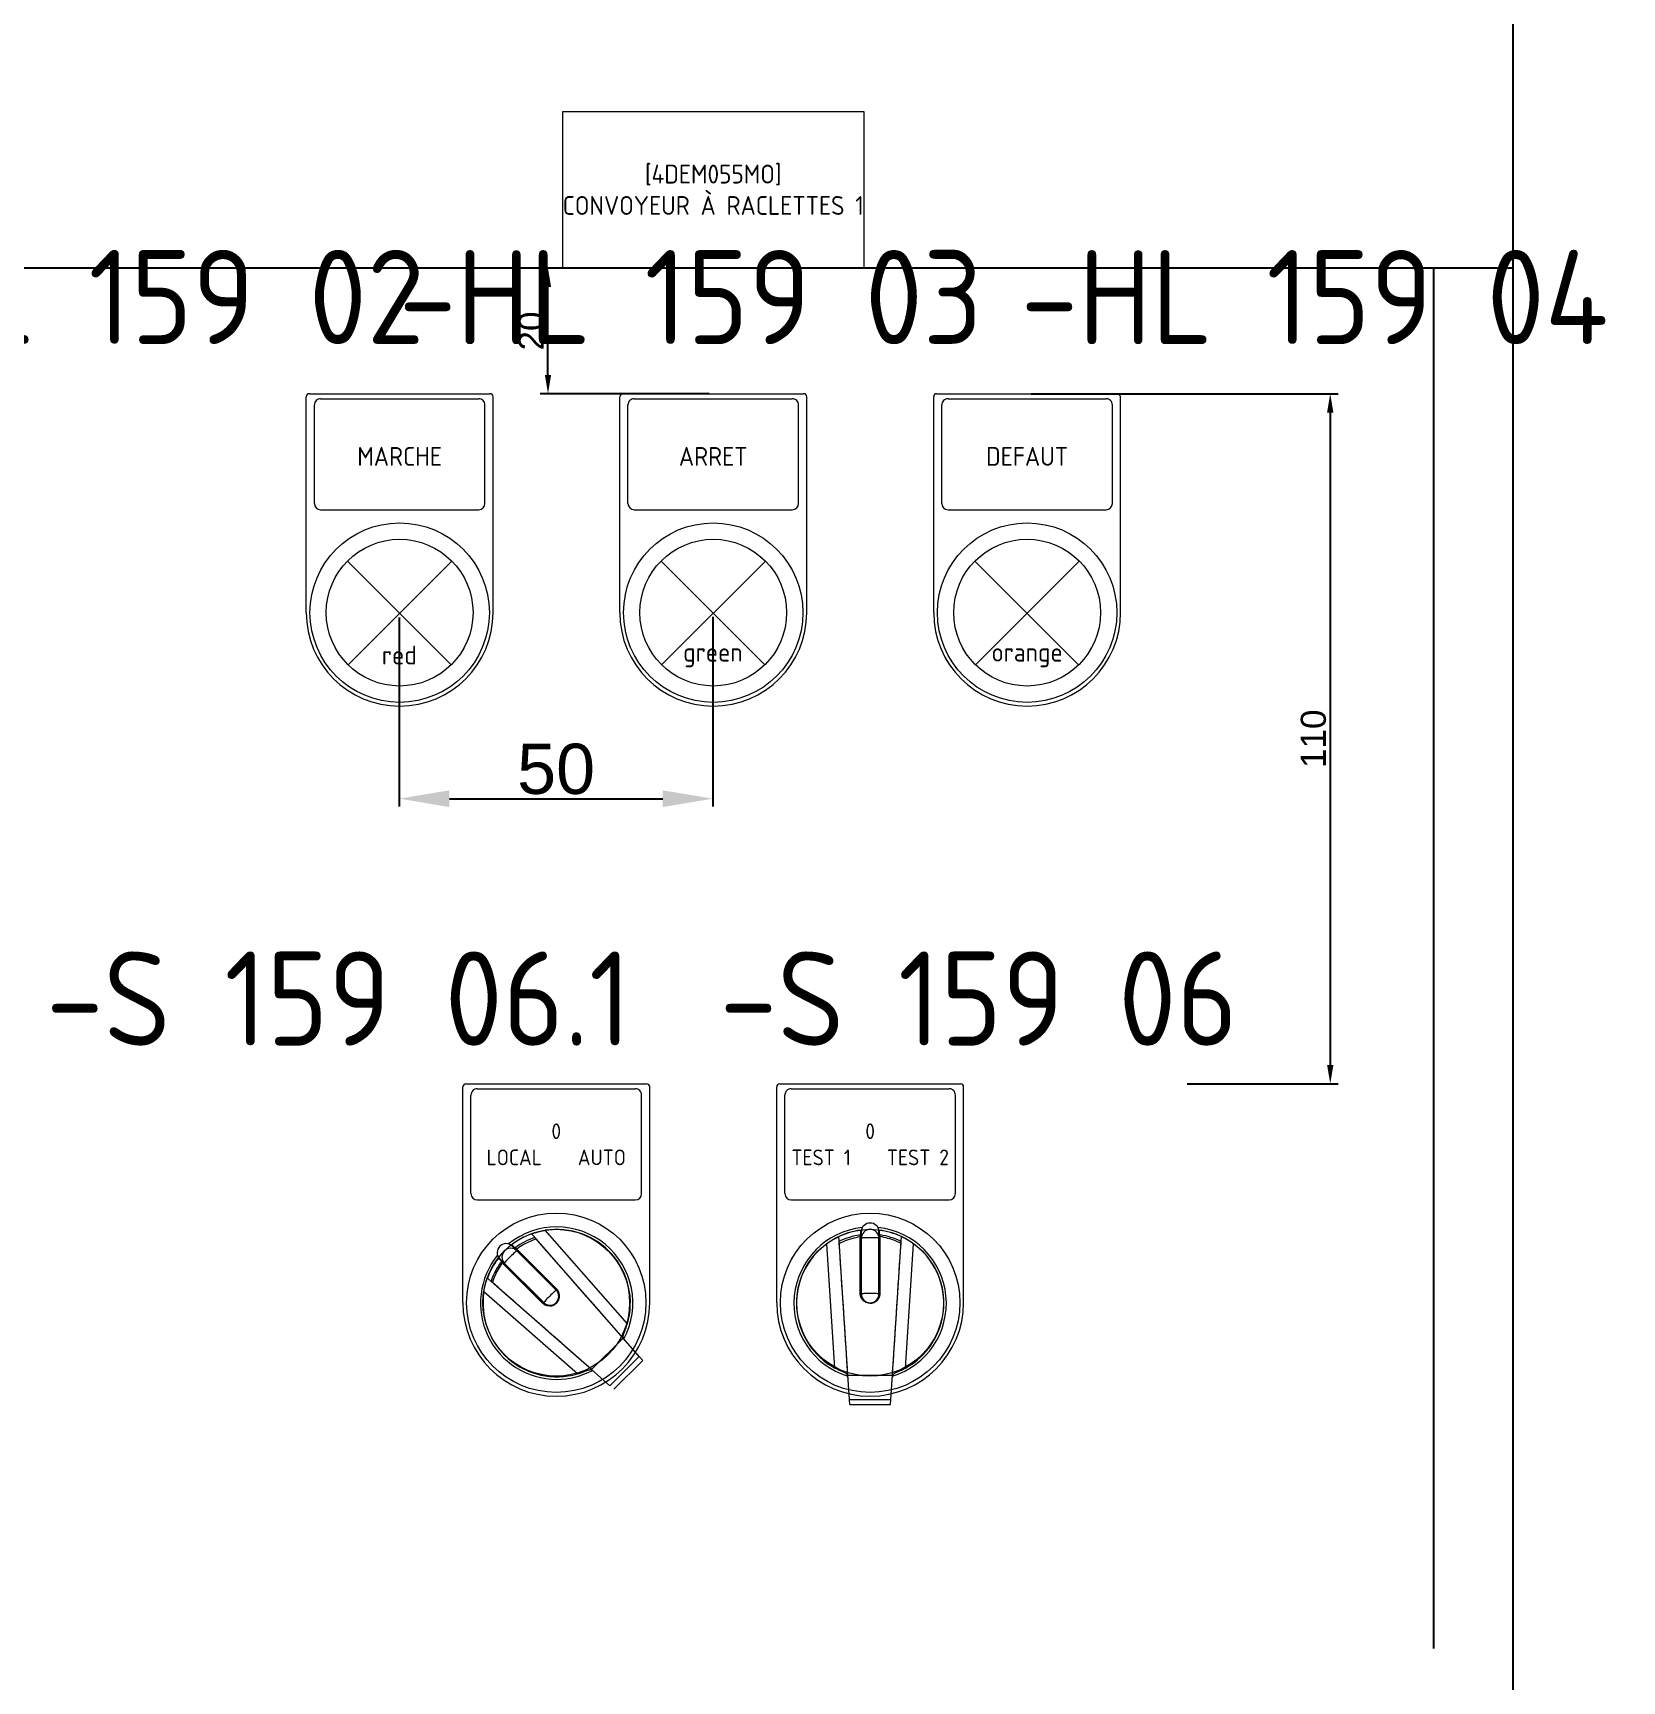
# Model space of a CAD drawing. Header units: millimetres. Extents: x 37984 to 70752, y 14140 to 37584.
# Drawn here: x 39697.2 to 39950.6, y 27694.2 to 27956.9 of the extents above; entities that cross this region are included whole.
import ezdxf
from ezdxf.enums import TextEntityAlignment as Align

# ---------------------------------------------------------------- set-up
doc = ezdxf.new("R2010")
doc.units = ezdxf.units.MM
doc.set_wipeout_variables(frame=1)
doc.layers.add('! NO PLOT !', color=7, linetype='Continuous', true_color=0xff75dd, plot=False)
doc.layers.add('000-PI-Oprema', color=30, linetype='Continuous', lineweight=5)
doc.layers.add('000-PI-ORMAR', color=2, linetype='Continuous')
doc.layers.add('000-PI_TEXT', color=7, linetype='Continuous')
doc.styles.add('PI0', font='isocpeur.ttf', dxfattribs={"width": 0.9})
doc.styles.get("Standard").update_dxf_attribs({"font": 'arial.ttf'})
doc.dimstyles.new('ISO-25', dxfattribs={"dimtxt": 4, "dimasz": 3, "dimexe": 1.25, "dimexo": 0.625, "dimtad": 1, "dimtxsty": 'Standard', "dimcen": 3, "dimadec": 0, "dimazin": 0, "dimtfac": 1, "dimtmove": 0, "dimatfit": 3, "dimfxl": 1, "dimarcsym": 0})
doc.dimstyles.new('ISO-25-lb', dxfattribs={"dimtxt": 8, "dimasz": 8, "dimexe": 1.25, "dimexo": 0.625, "dimtad": 1, "dimtxsty": 'Standard', "dimcen": 5, "dimadec": 0, "dimazin": 0, "dimtfac": 1, "dimtmove": 0, "dimatfit": 3, "dimfxl": 1, "dimarcsym": 0})

# ---------------------------------------------------------------- blocks, each defined once
blk = doc.blocks.new('podloska')
at = {"layer": '000-PI-Oprema'}
for p, q in [((43279.2, 39098.35), (43308, 39098.35)), ((43278.7, 39063.45), (43278.7, 39097.85)), ((43280, 39080.85), (43280, 39096.55)), ((43281, 39097.55), (43306.2, 39097.55)), ((43307.2, 39080.85), (43307.2, 39096.55)), ((43308.5, 39063.45), (43308.5, 39097.85)), ((43281, 39079.85), (43306.2, 39079.85))]:
    blk.add_line(p, q, dxfattribs=at)
blk.add_circle((43293.6, 39063.45), 14.3, dxfattribs=at)
at = {"layer": '000-PI-Oprema', "ltscale": 0.25}
blk.add_circle((43293.6, 39063.45), 11.7, dxfattribs=at)
at = {"layer": '000-PI-Oprema'}
for centre, radius, start, end in [((43279.2, 39097.85), 0.5, 90, 179.9998), ((43308, 39097.85), 0.5, 0.0002, 90), ((43281, 39096.55), 1, 90, 180.0001), ((43306.2, 39096.55), 1, 359.9999, 90), ((43281, 39080.85), 1, 180, 270), ((43306.2, 39080.85), 1, 270, 0), ((43293.6, 39063.45), 14.9, 180, 0)]:
    blk.add_arc(centre, radius, start, end, dxfattribs=at)
blk = doc.blocks.new('*D566')
at = {"layer": '! NO PLOT !', "color": 0, "linetype": 'Continuous', "lineweight": -2, "ltscale": 0.25, "transparency": 16777216}
for p, q in [((39755.63, 27863.73), (39755.63, 27833.6)), ((39805.63, 27863.83), (39805.63, 27833.6)), ((39763.63, 27834.85), (39797.63, 27834.85))]:
    blk.add_line(p, q, dxfattribs=at)
at = {"layer": '! NO PLOT !', "color": 0, "ltscale": 0.25, "transparency": 16777216}
for points in [[(39763.63, 27836.18), (39763.63, 27833.51), (39755.63, 27834.85)], [(39797.63, 27836.18), (39797.63, 27833.51), (39805.63, 27834.85)]]:
    blk.add_solid(points, dxfattribs=at)
at = {"layer": 'Defpoints', "color": 0, "ltscale": 0.25, "transparency": 16777216}
for p in [(39755.63, 27864.35), (39805.63, 27864.45), (39805.63, 27834.85)]:
    blk.add_point(p, dxfattribs=at)
at = {"layer": '! NO PLOT !', "color": 0, "ltscale": 0.25, "transparency": 16777216, "insert": (39780.63, 27839.55), "char_height": 8, "attachment_point": 5}
blk.add_mtext('50', dxfattribs=at)
blk = doc.blocks.new('*D565')
at = {"layer": '! NO PLOT !', "color": 0, "lineweight": -2, "ltscale": 0.25, "transparency": 16777216}
for p, q in [((39856.36, 27899.4), (39905.32, 27899.4)), ((39904.07, 27896.4), (39904.07, 27792.4)), ((39881.28, 27789.4), (39905.32, 27789.4))]:
    blk.add_line(p, q, dxfattribs=at)
at = {"layer": '! NO PLOT !', "color": 0, "ltscale": 0.25, "transparency": 16777216}
for points in [[(39903.57, 27896.4), (39904.57, 27896.4), (39904.07, 27899.4)], [(39903.57, 27792.4), (39904.57, 27792.4), (39904.07, 27789.4)]]:
    blk.add_solid(points, dxfattribs=at)
at = {"layer": 'Defpoints', "color": 0, "ltscale": 0.25, "transparency": 16777216}
for p in [(39855.73, 27899.4), (39880.66, 27789.4), (39904.07, 27789.4)]:
    blk.add_point(p, dxfattribs=at)
at = {"layer": '! NO PLOT !', "color": 0, "ltscale": 0.25, "transparency": 16777216, "insert": (39901.4, 27844.4), "char_height": 4, "attachment_point": 5, "rotation": 90}
blk.add_mtext('110', dxfattribs=at)
blk = doc.blocks.new('*D567')
at = {"layer": '! NO PLOT !', "color": 0, "lineweight": -2, "ltscale": 0.25, "transparency": 16777216}
for p, q in [((39805.06, 27919.4), (39778.09, 27919.4)), ((39779.34, 27902.4), (39779.34, 27916.4)), ((39805.06, 27899.4), (39778.09, 27899.4))]:
    blk.add_line(p, q, dxfattribs=at)
at = {"layer": '! NO PLOT !', "color": 0, "ltscale": 0.25, "transparency": 16777216}
for points in [[(39778.84, 27916.4), (39779.84, 27916.4), (39779.34, 27919.4)], [(39778.84, 27902.4), (39779.84, 27902.4), (39779.34, 27899.4)]]:
    blk.add_solid(points, dxfattribs=at)
at = {"layer": 'Defpoints', "color": 0, "ltscale": 0.25, "transparency": 16777216}
for p in [(39779.34, 27919.4), (39805.68, 27919.4), (39805.68, 27899.4)]:
    blk.add_point(p, dxfattribs=at)
at = {"layer": '! NO PLOT !', "color": 0, "ltscale": 0.25, "transparency": 16777216, "insert": (39776.67, 27909.4), "char_height": 4, "attachment_point": 5, "rotation": 90}
blk.add_mtext('20', dxfattribs=at)

msp = doc.modelspace()

# ---------------------------------------------------------------- wipeouts: each hides what was drawn before it
msp.add_wipeout([(39609.672, 28763.904), (40001.672, 28763.904), (40001.672, 26766.904), (39609.672, 26766.904)]).dxf.layer = '000-PI-ORMAR'

# ---------------------------------------------------------------- next in the draw order: linework, layer by layer
at = {"layer": '! NO PLOT !'}
msp.add_line((39933.184, 28684.154), (39933.184, 26854.154), dxfattribs=at)
at = {"layer": '! NO PLOT !', "ltscale": 0.25}
for p, q in [((39933.184, 27919.404), (39678.184, 27919.404)), ((39920.511, 27919.404), (39920.511, 27699.404))]:
    msp.add_line(p, q, dxfattribs=at)
at = {"layer": '000-PI-Oprema'}
for p, q in [((39747.361, 27872.727), (39763.907, 27856.181)), ((39764.007, 27872.727), (39747.461, 27856.181)), ((39797.361, 27872.727), (39813.907, 27856.181)), ((39814.007, 27872.727), (39797.461, 27856.181)), ((39847.411, 27872.727), (39863.957, 27856.181)), ((39864.057, 27872.727), (39847.511, 27856.181)), ((39815.809, 27754.504), (39815.809, 27788.904)), ((39816.309, 27789.404), (39845.109, 27789.404)), ((39845.609, 27754.504), (39845.609, 27788.904)), ((39817.109, 27771.904), (39817.109, 27787.604)), ((39818.109, 27788.604), (39843.309, 27788.604)), ((39844.309, 27771.904), (39844.309, 27787.604)), ((39818.109, 27770.904), (39843.309, 27770.904)), ((39776.735, 27765.491), (39776.738, 27765.492)), ((39776.739, 27765.487), (39776.735, 27765.491)), ((39776.738, 27765.492), (39776.746, 27765.495)), ((39776.751, 27765.473), (39776.739, 27765.487)), ((39776.746, 27765.495), (39776.76, 27765.5)), ((39776.771, 27765.45), (39776.751, 27765.473)), ((39776.76, 27765.5), (39776.781, 27765.507)), ((39776.8, 27765.416), (39776.771, 27765.45)), ((39776.781, 27765.507), (39776.807, 27765.517)), ((39776.838, 27765.373), (39776.8, 27765.416)), ((39776.807, 27765.517), (39776.839, 27765.528)), ((39776.885, 27765.319), (39776.838, 27765.373)), ((39776.839, 27765.528), (39776.877, 27765.541)), ((39776.877, 27765.541), (39776.92, 27765.556)), ((39776.942, 27765.255), (39776.885, 27765.319)), ((39776.92, 27765.556), (39776.969, 27765.573)), ((39777.008, 27765.18), (39776.942, 27765.255)), ((39776.969, 27765.573), (39777.023, 27765.591)), ((39777.083, 27765.094), (39777.008, 27765.18)), ((39777.023, 27765.591), (39777.081, 27765.61)), ((39777.081, 27765.61), (39777.144, 27765.63)), ((39777.168, 27764.997), (39777.083, 27765.094)), ((39777.144, 27765.63), (39777.211, 27765.651)), ((39777.211, 27765.651), (39777.28, 27765.673)), ((39777.28, 27765.673), (39777.353, 27765.695)), ((39777.353, 27765.695), (39777.43, 27765.718)), ((39777.43, 27765.718), (39777.511, 27765.741)), ((39777.511, 27765.741), (39777.596, 27765.765)), ((39777.596, 27765.765), (39777.685, 27765.789)), ((39777.685, 27765.789), (39777.778, 27765.814)), ((39777.778, 27765.814), (39777.873, 27765.838)), ((39777.873, 27765.838), (39777.971, 27765.862)), ((39777.971, 27765.862), (39778.072, 27765.886)), ((39778.072, 27765.886), (39778.174, 27765.909)), ((39778.174, 27765.909), (39778.278, 27765.932)), ((39778.278, 27765.932), (39778.383, 27765.953)), ((39778.383, 27765.953), (39778.488, 27765.974)), ((39778.488, 27765.974), (39778.594, 27765.994)), ((39778.594, 27765.994), (39778.699, 27766.013)), ((39778.699, 27766.013), (39778.804, 27766.031)), ((39778.804, 27766.031), (39778.907, 27766.048)), ((39791.999, 27751.129), (39778.907, 27766.048)), ((39825.671, 27765.019), (39825.691, 27765.028)), ((39825.691, 27765.028), (39825.704, 27765.035)), ((39825.704, 27765.035), (39825.712, 27765.038)), ((39825.712, 27765.038), (39825.715, 27765.04)), ((39825.715, 27765.034), (39825.715, 27765.04)), ((39825.717, 27765.016), (39825.715, 27765.034)), ((39828.795, 27764.984), (39829.109, 27765.038)), ((39829.109, 27756.024), (39829.109, 27765.316)), ((39829.209, 27755.467), (39829.209, 27766.058)), ((39829.309, 27755.249), (39829.309, 27765.867)), ((39832.109, 27755.249), (39832.109, 27765.867)), ((39832.209, 27755.467), (39832.209, 27766.058)), ((39832.309, 27756.024), (39832.309, 27765.316)), ((39832.623, 27764.984), (39832.309, 27765.038)), ((39835.701, 27765.016), (39835.702, 27765.034)), ((39835.705, 27765.038), (39835.702, 27765.04)), ((39835.702, 27765.034), (39835.702, 27765.04)), ((39835.713, 27765.035), (39835.705, 27765.038)), ((39835.727, 27765.028), (39835.713, 27765.035)), ((39835.746, 27765.019), (39835.727, 27765.028)), ((39773.549, 27763.736), (39773.545, 27763.74)), ((39773.561, 27763.724), (39773.549, 27763.736)), ((39773.582, 27763.704), (39773.561, 27763.724)), ((39773.611, 27763.674), (39773.582, 27763.704)), ((39780.657, 27756.487), (39773.609, 27763.535)), ((39773.649, 27763.636), (39773.611, 27763.674)), ((39773.894, 27763.391), (39773.649, 27763.636)), ((39773.979, 27763.306), (39773.894, 27763.391)), ((39774.073, 27763.212), (39773.979, 27763.306)), ((39781.034, 27756.252), (39774.073, 27763.212)), ((39774.193, 27763.234), (39774.14, 27763.287)), ((39774.22, 27763.206), (39774.193, 27763.234)), ((39774.249, 27763.178), (39774.22, 27763.206)), ((39774.337, 27763.09), (39774.249, 27763.178)), ((39774.337, 27763.09), (39774.596, 27763.274)), ((39780.711, 27756.716), (39774.337, 27763.09)), ((39774.596, 27763.274), (39774.861, 27763.451)), ((39774.861, 27763.451), (39775.132, 27763.619)), ((39775.132, 27763.619), (39775.407, 27763.78)), ((39775.407, 27763.78), (39775.688, 27763.932)), ((39775.688, 27763.932), (39775.973, 27764.076)), ((39775.973, 27764.076), (39776.262, 27764.211)), ((39776.262, 27764.211), (39776.556, 27764.337)), ((39776.556, 27764.337), (39776.854, 27764.455)), ((39776.854, 27764.455), (39777.155, 27764.563)), ((39777.155, 27764.563), (39777.46, 27764.663)), ((39777.262, 27764.89), (39777.168, 27764.997)), ((39777.276, 27764.872), (39777.248, 27764.904)), ((39791.001, 27749.234), (39777.262, 27764.89)), ((39777.305, 27764.839), (39777.276, 27764.872)), ((39777.335, 27764.806), (39777.305, 27764.839)), ((39777.365, 27764.771), (39777.335, 27764.806)), ((39777.396, 27764.736), (39777.365, 27764.771)), ((39777.428, 27764.7), (39777.396, 27764.736)), ((39777.46, 27764.663), (39777.428, 27764.7)), ((39778.19, 27763.831), (39777.46, 27764.663)), ((39778.92, 27762.999), (39778.19, 27763.831)), ((39779.65, 27762.167), (39778.92, 27762.999)), ((39823.785, 27763.897), (39823.87, 27763.959)), ((39825.077, 27744.091), (39823.785, 27763.897)), ((39823.87, 27763.959), (39823.957, 27764.02)), ((39823.957, 27764.02), (39824.044, 27764.081)), ((39824.044, 27764.081), (39824.133, 27764.142)), ((39824.133, 27764.142), (39824.223, 27764.201)), ((39824.223, 27764.201), (39824.312, 27764.26)), ((39824.312, 27764.26), (39824.402, 27764.318)), ((39824.402, 27764.318), (39824.491, 27764.374)), ((39824.491, 27764.374), (39824.578, 27764.428)), ((39824.578, 27764.428), (39824.665, 27764.48)), ((39824.665, 27764.48), (39824.749, 27764.53)), ((39824.749, 27764.53), (39824.832, 27764.578)), ((39824.832, 27764.578), (39824.912, 27764.624)), ((39824.912, 27764.624), (39824.989, 27764.668)), ((39824.989, 27764.668), (39825.063, 27764.709)), ((39825.063, 27764.709), (39825.134, 27764.747)), ((39825.134, 27764.747), (39825.201, 27764.783)), ((39825.201, 27764.783), (39825.265, 27764.817)), ((39825.265, 27764.817), (39825.327, 27764.849)), ((39825.327, 27764.849), (39825.386, 27764.879)), ((39825.386, 27764.879), (39825.441, 27764.907)), ((39825.441, 27764.907), (39825.492, 27764.932)), ((39825.492, 27764.932), (39825.538, 27764.955)), ((39825.538, 27764.955), (39825.579, 27764.975)), ((39825.579, 27764.975), (39825.615, 27764.992)), ((39825.615, 27764.992), (39825.646, 27765.007)), ((39825.646, 27765.007), (39825.671, 27765.019)), ((39825.719, 27764.985), (39825.717, 27765.016)), ((39825.721, 27764.941), (39825.719, 27764.985)), ((39825.725, 27764.883), (39825.721, 27764.941)), ((39825.73, 27764.812), (39825.725, 27764.883)), ((39825.735, 27764.726), (39825.73, 27764.812)), ((39825.742, 27764.627), (39825.735, 27764.726)), ((39825.749, 27764.513), (39825.742, 27764.627)), ((39825.758, 27764.385), (39825.749, 27764.513)), ((39825.767, 27764.242), (39825.758, 27764.385)), ((39825.77, 27764.219), (39825.767, 27764.262)), ((39827.041, 27744.707), (39825.767, 27764.242)), ((39825.773, 27764.176), (39825.77, 27764.219)), ((39825.776, 27764.131), (39825.773, 27764.176)), ((39825.779, 27764.085), (39825.776, 27764.131)), ((39825.782, 27764.039), (39825.779, 27764.085)), ((39825.785, 27763.99), (39825.782, 27764.039)), ((39825.788, 27763.941), (39825.785, 27763.99)), ((39825.788, 27763.941), (39826.074, 27764.086)), ((39825.86, 27762.837), (39825.788, 27763.941)), ((39825.932, 27761.732), (39825.86, 27762.837)), ((39826.074, 27764.086), (39826.363, 27764.223)), ((39826.363, 27764.223), (39826.657, 27764.35)), ((39826.657, 27764.35), (39826.954, 27764.469)), ((39826.954, 27764.469), (39827.255, 27764.578)), ((39827.255, 27764.578), (39827.558, 27764.678)), ((39827.558, 27764.678), (39827.864, 27764.768)), ((39827.864, 27764.768), (39828.172, 27764.85)), ((39828.172, 27764.85), (39828.483, 27764.922)), ((39828.483, 27764.922), (39828.795, 27764.984)), ((39832.935, 27764.922), (39832.623, 27764.984)), ((39833.245, 27764.85), (39832.935, 27764.922)), ((39833.554, 27764.768), (39833.245, 27764.85)), ((39833.86, 27764.678), (39833.554, 27764.768)), ((39834.163, 27764.578), (39833.86, 27764.678)), ((39834.463, 27764.469), (39834.163, 27764.578)), ((39834.376, 27744.707), (39835.65, 27764.242)), ((39834.76, 27764.35), (39834.463, 27764.469)), ((39835.054, 27764.223), (39834.76, 27764.35)), ((39835.344, 27764.086), (39835.054, 27764.223)), ((39835.629, 27763.941), (39835.344, 27764.086)), ((39835.485, 27761.732), (39835.557, 27762.837)), ((39835.557, 27762.837), (39835.629, 27763.941)), ((39835.629, 27763.941), (39835.633, 27763.99)), ((39835.633, 27763.99), (39835.636, 27764.039)), ((39835.636, 27764.039), (39835.639, 27764.085)), ((39835.639, 27764.085), (39835.642, 27764.131)), ((39835.642, 27764.131), (39835.645, 27764.176)), ((39835.645, 27764.176), (39835.648, 27764.219)), ((39835.648, 27764.219), (39835.65, 27764.262)), ((39835.65, 27764.242), (39835.66, 27764.385)), ((39835.66, 27764.385), (39835.668, 27764.513)), ((39835.668, 27764.513), (39835.675, 27764.627)), ((39835.675, 27764.627), (39835.682, 27764.726)), ((39835.682, 27764.726), (39835.687, 27764.812)), ((39835.687, 27764.812), (39835.692, 27764.883)), ((39835.692, 27764.883), (39835.696, 27764.941)), ((39835.696, 27764.941), (39835.699, 27764.985)), ((39835.699, 27764.985), (39835.701, 27765.016)), ((39835.771, 27765.007), (39835.746, 27765.019)), ((39835.802, 27764.992), (39835.771, 27765.007)), ((39835.838, 27764.975), (39835.802, 27764.992)), ((39835.879, 27764.955), (39835.838, 27764.975)), ((39835.926, 27764.932), (39835.879, 27764.955)), ((39835.976, 27764.907), (39835.926, 27764.932)), ((39836.032, 27764.879), (39835.976, 27764.907)), ((39836.09, 27764.849), (39836.032, 27764.879)), ((39836.152, 27764.817), (39836.09, 27764.849)), ((39836.217, 27764.783), (39836.152, 27764.817)), ((39836.284, 27764.747), (39836.217, 27764.783)), ((39836.354, 27764.709), (39836.284, 27764.747)), ((39836.34, 27744.091), (39837.632, 27763.897)), ((39836.428, 27764.668), (39836.354, 27764.709)), ((39836.505, 27764.624), (39836.428, 27764.668)), ((39836.585, 27764.578), (39836.505, 27764.624)), ((39836.668, 27764.53), (39836.585, 27764.578)), ((39836.753, 27764.48), (39836.668, 27764.53)), ((39836.839, 27764.428), (39836.753, 27764.48)), ((39836.927, 27764.374), (39836.839, 27764.428)), ((39837.016, 27764.318), (39836.927, 27764.374)), ((39837.105, 27764.26), (39837.016, 27764.318)), ((39837.195, 27764.201), (39837.105, 27764.26)), ((39837.284, 27764.142), (39837.195, 27764.201)), ((39837.373, 27764.081), (39837.284, 27764.142)), ((39837.461, 27764.02), (39837.373, 27764.081)), ((39837.547, 27763.959), (39837.461, 27764.02)), ((39837.632, 27763.897), (39837.547, 27763.959)), ((39771.384, 27759.756), (39771.544, 27760.032)), ((39771.428, 27761.615), (39771.424, 27761.619)), ((39771.44, 27761.603), (39771.428, 27761.615)), ((39771.46, 27761.582), (39771.44, 27761.603)), ((39771.49, 27761.553), (39771.46, 27761.582)), ((39771.528, 27761.515), (39771.49, 27761.553)), ((39771.575, 27761.468), (39771.528, 27761.515)), ((39771.544, 27760.032), (39771.713, 27760.303)), ((39771.631, 27761.411), (39771.575, 27761.468)), ((39779.137, 27754.047), (39771.629, 27761.555)), ((39771.697, 27761.345), (39771.631, 27761.411)), ((39771.773, 27761.27), (39771.697, 27761.345)), ((39771.713, 27760.303), (39771.89, 27760.568)), ((39771.858, 27761.185), (39771.773, 27761.27)), ((39771.952, 27761.091), (39771.858, 27761.185)), ((39771.958, 27760.944), (39771.877, 27761.024)), ((39771.89, 27760.568), (39772.074, 27760.827)), ((39778.912, 27754.13), (39771.952, 27761.091)), ((39771.986, 27760.915), (39771.958, 27760.944)), ((39772.074, 27760.827), (39771.986, 27760.915)), ((39778.448, 27754.453), (39772.074, 27760.827)), ((39780.38, 27761.336), (39779.65, 27762.167)), ((39781.109, 27760.504), (39780.38, 27761.336)), ((39781.839, 27759.673), (39781.109, 27760.504)), ((39826.004, 27760.628), (39825.932, 27761.732)), ((39826.076, 27759.524), (39826.004, 27760.628)), ((39835.341, 27759.524), (39835.413, 27760.628)), ((39835.413, 27760.628), (39835.485, 27761.732)), ((39769.278, 27757.092), (39769.302, 27757.192)), ((39769.302, 27757.192), (39769.326, 27757.291)), ((39769.326, 27757.291), (39769.35, 27757.386)), ((39769.35, 27757.386), (39769.375, 27757.478)), ((39769.375, 27757.478), (39769.399, 27757.567)), ((39769.399, 27757.567), (39769.423, 27757.653)), ((39769.423, 27757.653), (39769.446, 27757.734)), ((39769.446, 27757.734), (39769.469, 27757.811)), ((39769.469, 27757.811), (39769.491, 27757.883)), ((39769.491, 27757.883), (39769.512, 27757.953)), ((39769.512, 27757.953), (39769.534, 27758.02)), ((39769.534, 27758.02), (39769.554, 27758.082)), ((39769.554, 27758.082), (39769.573, 27758.141)), ((39769.573, 27758.141), (39769.591, 27758.195)), ((39769.591, 27758.195), (39769.608, 27758.244)), ((39769.608, 27758.244), (39769.623, 27758.287)), ((39769.623, 27758.287), (39769.636, 27758.325)), ((39769.636, 27758.325), (39769.647, 27758.357)), ((39769.647, 27758.357), (39769.656, 27758.383)), ((39769.656, 27758.383), (39769.664, 27758.403)), ((39769.664, 27758.403), (39769.669, 27758.418)), ((39769.669, 27758.418), (39769.672, 27758.426)), ((39769.672, 27758.426), (39769.673, 27758.429)), ((39769.677, 27758.425), (39769.673, 27758.429)), ((39769.691, 27758.413), (39769.677, 27758.425)), ((39769.714, 27758.393), (39769.691, 27758.413)), ((39769.747, 27758.364), (39769.714, 27758.393)), ((39769.791, 27758.326), (39769.747, 27758.364)), ((39769.844, 27758.278), (39769.791, 27758.326)), ((39769.909, 27758.222), (39769.844, 27758.278)), ((39769.984, 27758.156), (39769.909, 27758.222)), ((39770.07, 27758.081), (39769.984, 27758.156)), ((39770.166, 27757.996), (39770.07, 27758.081)), ((39770.274, 27757.902), (39770.166, 27757.996)), ((39770.292, 27757.888), (39770.26, 27757.916)), ((39785.93, 27744.163), (39770.274, 27757.902)), ((39770.324, 27757.859), (39770.292, 27757.888)), ((39770.358, 27757.829), (39770.324, 27757.859)), ((39770.393, 27757.799), (39770.358, 27757.829)), ((39770.428, 27757.768), (39770.393, 27757.799)), ((39770.464, 27757.736), (39770.428, 27757.768)), ((39770.501, 27757.704), (39770.464, 27757.736)), ((39770.501, 27757.704), (39770.601, 27758.009)), ((39771.333, 27756.974), (39770.501, 27757.704)), ((39770.601, 27758.009), (39770.709, 27758.31)), ((39770.709, 27758.31), (39770.827, 27758.607)), ((39770.827, 27758.607), (39770.953, 27758.901)), ((39770.953, 27758.901), (39771.088, 27759.191)), ((39771.088, 27759.191), (39771.232, 27759.476)), ((39771.232, 27759.476), (39771.384, 27759.756)), ((39782.568, 27758.842), (39781.839, 27759.673)), ((39783.298, 27758.01), (39782.568, 27758.842)), ((39784.756, 27756.348), (39783.298, 27758.01)), ((39826.148, 27758.42), (39826.076, 27759.524)), ((39826.22, 27757.317), (39826.148, 27758.42)), ((39826.292, 27756.213), (39826.22, 27757.317)), ((39835.125, 27756.213), (39835.197, 27757.317)), ((39835.197, 27757.317), (39835.269, 27758.42)), ((39835.269, 27758.42), (39835.341, 27759.524)), ((39769.116, 27756.257), (39769.133, 27756.36)), ((39784.034, 27743.165), (39769.116, 27756.257)), ((39769.133, 27756.36), (39769.151, 27756.464)), ((39769.151, 27756.464), (39769.169, 27756.57)), ((39769.169, 27756.57), (39769.189, 27756.675)), ((39769.189, 27756.675), (39769.21, 27756.781)), ((39769.21, 27756.781), (39769.232, 27756.886)), ((39769.232, 27756.886), (39769.255, 27756.99)), ((39769.255, 27756.99), (39769.278, 27757.092)), ((39772.165, 27756.244), (39771.333, 27756.974)), ((39772.997, 27755.514), (39772.165, 27756.244)), ((39773.828, 27754.784), (39772.997, 27755.514)), ((39774.66, 27754.054), (39773.828, 27754.784)), ((39781.117, 27756.027), (39780.657, 27756.487)), ((39780.76, 27756.664), (39780.711, 27756.716)), ((39780.807, 27756.61), (39780.76, 27756.664)), ((39780.76, 27754.505), (39780.807, 27754.559)), ((39780.852, 27756.554), (39780.807, 27756.61)), ((39780.807, 27754.559), (39780.852, 27754.615)), ((39780.894, 27756.496), (39780.852, 27756.554)), ((39780.852, 27754.615), (39780.894, 27754.673)), ((39780.934, 27756.436), (39780.894, 27756.496)), ((39780.894, 27754.673), (39780.934, 27754.733)), ((39780.971, 27756.374), (39780.934, 27756.436)), ((39780.934, 27754.733), (39780.971, 27754.795)), ((39781.005, 27756.311), (39780.971, 27756.374)), ((39780.971, 27754.795), (39781.005, 27754.858)), ((39781.036, 27756.246), (39781.005, 27756.311)), ((39781.005, 27754.858), (39781.036, 27754.923)), ((39781.064, 27756.18), (39781.036, 27756.246)), ((39781.036, 27754.923), (39781.064, 27754.989)), ((39781.089, 27756.113), (39781.064, 27756.18)), ((39781.064, 27754.989), (39781.089, 27755.056)), ((39781.112, 27756.045), (39781.089, 27756.113)), ((39781.089, 27755.056), (39781.112, 27755.125)), ((39781.131, 27755.976), (39781.112, 27756.045)), ((39781.112, 27755.125), (39781.131, 27755.194)), ((39781.147, 27755.906), (39781.131, 27755.976)), ((39781.131, 27755.194), (39781.147, 27755.264)), ((39781.159, 27755.835), (39781.147, 27755.906)), ((39781.147, 27755.264), (39781.16, 27755.334)), ((39781.169, 27755.764), (39781.159, 27755.835)), ((39781.16, 27755.334), (39781.169, 27755.406)), ((39781.176, 27755.692), (39781.169, 27755.764)), ((39781.169, 27755.406), (39781.176, 27755.477)), ((39781.179, 27755.621), (39781.176, 27755.692)), ((39781.176, 27755.477), (39781.179, 27755.549)), ((39781.179, 27755.549), (39781.179, 27755.621)), ((39785.485, 27755.518), (39784.756, 27756.348)), ((39786.214, 27754.687), (39785.485, 27755.518)), ((39786.943, 27753.856), (39786.214, 27754.687)), ((39826.364, 27755.109), (39826.292, 27756.213)), ((39826.436, 27754.006), (39826.364, 27755.109)), ((39829.11, 27755.952), (39829.109, 27756.024)), ((39829.115, 27755.88), (39829.11, 27755.952)), ((39829.123, 27755.809), (39829.115, 27755.88)), ((39829.134, 27755.738), (39829.123, 27755.809)), ((39829.149, 27755.668), (39829.134, 27755.738)), ((39829.166, 27755.598), (39829.149, 27755.668)), ((39829.187, 27755.529), (39829.166, 27755.598)), ((39829.211, 27755.461), (39829.187, 27755.529)), ((39829.237, 27755.395), (39829.211, 27755.461)), ((39829.267, 27755.329), (39829.237, 27755.395)), ((39829.3, 27755.266), (39829.267, 27755.329)), ((39829.335, 27755.203), (39829.3, 27755.266)), ((39829.373, 27755.142), (39829.335, 27755.203)), ((39829.414, 27755.083), (39829.373, 27755.142)), ((39829.458, 27755.026), (39829.414, 27755.083)), ((39829.504, 27754.971), (39829.458, 27755.026)), ((39829.552, 27754.918), (39829.504, 27754.971)), ((39829.603, 27754.867), (39829.552, 27754.918)), ((39829.656, 27754.819), (39829.603, 27754.867)), ((39829.711, 27754.773), (39829.656, 27754.819)), ((39829.768, 27754.729), (39829.711, 27754.773)), ((39829.827, 27754.688), (39829.768, 27754.729)), ((39829.888, 27754.65), (39829.827, 27754.688)), ((39829.95, 27754.615), (39829.888, 27754.65)), ((39830.014, 27754.582), (39829.95, 27754.615)), ((39830.08, 27754.552), (39830.014, 27754.582)), ((39830.146, 27754.526), (39830.08, 27754.552)), ((39830.214, 27754.502), (39830.146, 27754.526)), ((39831.203, 27754.502), (39831.271, 27754.526)), ((39831.271, 27754.526), (39831.338, 27754.552)), ((39831.338, 27754.552), (39831.403, 27754.582)), ((39831.403, 27754.582), (39831.467, 27754.615)), ((39831.467, 27754.615), (39831.529, 27754.65)), ((39831.529, 27754.65), (39831.59, 27754.688)), ((39831.59, 27754.688), (39831.649, 27754.729)), ((39831.649, 27754.729), (39831.706, 27754.773)), ((39831.706, 27754.773), (39831.761, 27754.819)), ((39831.761, 27754.819), (39831.814, 27754.867)), ((39831.814, 27754.867), (39831.865, 27754.918)), ((39831.865, 27754.918), (39831.914, 27754.971)), ((39831.914, 27754.971), (39831.96, 27755.026)), ((39831.96, 27755.026), (39832.003, 27755.083)), ((39832.003, 27755.083), (39832.044, 27755.142)), ((39832.044, 27755.142), (39832.082, 27755.203)), ((39832.082, 27755.203), (39832.118, 27755.266)), ((39832.118, 27755.266), (39832.15, 27755.329)), ((39832.15, 27755.329), (39832.18, 27755.395)), ((39832.18, 27755.395), (39832.207, 27755.461)), ((39832.207, 27755.461), (39832.23, 27755.529)), ((39832.23, 27755.529), (39832.251, 27755.598)), ((39832.251, 27755.598), (39832.269, 27755.668)), ((39832.269, 27755.668), (39832.283, 27755.738)), ((39832.283, 27755.738), (39832.294, 27755.809)), ((39832.294, 27755.809), (39832.302, 27755.88)), ((39832.302, 27755.88), (39832.307, 27755.952)), ((39832.307, 27755.952), (39832.309, 27756.024)), ((39834.981, 27754.006), (39835.053, 27755.109)), ((39835.053, 27755.109), (39835.125, 27756.213)), ((39775.491, 27753.325), (39774.66, 27754.054)), ((39776.322, 27752.595), (39775.491, 27753.325)), ((39777.153, 27751.866), (39776.322, 27752.595)), ((39778.5, 27754.404), (39778.448, 27754.453)), ((39778.554, 27754.356), (39778.5, 27754.404)), ((39778.61, 27754.312), (39778.554, 27754.356)), ((39778.668, 27754.269), (39778.61, 27754.312)), ((39778.728, 27754.23), (39778.668, 27754.269)), ((39778.79, 27754.193), (39778.728, 27754.23)), ((39778.853, 27754.159), (39778.79, 27754.193)), ((39778.917, 27754.128), (39778.853, 27754.159)), ((39778.984, 27754.1), (39778.917, 27754.128)), ((39779.051, 27754.074), (39778.984, 27754.1)), ((39779.119, 27754.052), (39779.051, 27754.074)), ((39779.188, 27754.033), (39779.119, 27754.052)), ((39779.258, 27754.017), (39779.188, 27754.033)), ((39779.329, 27754.004), (39779.258, 27754.017)), ((39779.4, 27753.995), (39779.329, 27754.004)), ((39779.472, 27753.988), (39779.4, 27753.995)), ((39779.543, 27753.985), (39779.472, 27753.988)), ((39779.615, 27753.985), (39779.543, 27753.985)), ((39779.615, 27753.985), (39779.687, 27753.988)), ((39779.687, 27753.988), (39779.758, 27753.995)), ((39779.758, 27753.995), (39779.829, 27754.004)), ((39779.829, 27754.004), (39779.9, 27754.017)), ((39779.9, 27754.017), (39779.97, 27754.033)), ((39779.97, 27754.033), (39780.039, 27754.052)), ((39780.039, 27754.052), (39780.108, 27754.074)), ((39780.108, 27754.074), (39780.175, 27754.1)), ((39780.175, 27754.1), (39780.241, 27754.128)), ((39780.241, 27754.128), (39780.306, 27754.159)), ((39780.306, 27754.159), (39780.369, 27754.193)), ((39780.369, 27754.193), (39780.43, 27754.23)), ((39780.43, 27754.23), (39780.49, 27754.269)), ((39780.49, 27754.269), (39780.548, 27754.312)), ((39780.548, 27754.312), (39780.605, 27754.356)), ((39780.605, 27754.356), (39780.659, 27754.404)), ((39780.659, 27754.404), (39780.711, 27754.453)), ((39780.711, 27754.453), (39780.76, 27754.505)), ((39787.672, 27753.026), (39786.943, 27753.856)), ((39789.129, 27751.365), (39787.672, 27753.026)), ((39826.508, 27752.903), (39826.436, 27754.006)), ((39826.58, 27751.8), (39826.508, 27752.903)), ((39830.283, 27754.481), (39830.214, 27754.502)), ((39830.353, 27754.464), (39830.283, 27754.481)), ((39830.423, 27754.449), (39830.353, 27754.464)), ((39830.494, 27754.438), (39830.423, 27754.449)), ((39830.565, 27754.43), (39830.494, 27754.438)), ((39830.637, 27754.425), (39830.565, 27754.43)), ((39830.709, 27754.424), (39830.637, 27754.425)), ((39830.709, 27754.424), (39830.78, 27754.425)), ((39830.78, 27754.425), (39830.852, 27754.43)), ((39830.852, 27754.43), (39830.923, 27754.438)), ((39830.923, 27754.438), (39830.994, 27754.449)), ((39830.994, 27754.449), (39831.065, 27754.464)), ((39831.065, 27754.464), (39831.134, 27754.481)), ((39831.134, 27754.481), (39831.203, 27754.502)), ((39834.838, 27751.8), (39834.909, 27752.903)), ((39834.909, 27752.903), (39834.981, 27754.006)), ((39778.815, 27750.408), (39777.153, 27751.866)), ((39779.646, 27749.678), (39778.815, 27750.408)), ((39780.477, 27748.949), (39779.646, 27749.678)), ((39789.858, 27750.535), (39789.129, 27751.365)), ((39791.314, 27748.875), (39789.858, 27750.535)), ((39790.174, 27750.175), (39790.175, 27750.176)), ((39791.337, 27749.229), (39791.345, 27749.294)), ((39791.345, 27749.294), (39791.358, 27749.359)), ((39791.358, 27749.359), (39791.375, 27749.426)), ((39791.375, 27749.426), (39791.396, 27749.495)), ((39791.396, 27749.495), (39791.422, 27749.565)), ((39791.422, 27749.565), (39791.45, 27749.638)), ((39791.45, 27749.638), (39791.482, 27749.713)), ((39791.482, 27749.713), (39791.556, 27749.883)), ((39791.556, 27749.883), (39791.632, 27750.07)), ((39791.632, 27750.07), (39791.71, 27750.27)), ((39791.71, 27750.27), (39791.788, 27750.48)), ((39791.788, 27750.48), (39791.863, 27750.696)), ((39791.863, 27750.696), (39791.934, 27750.914)), ((39791.934, 27750.914), (39791.999, 27751.129)), ((39826.652, 27750.697), (39826.58, 27751.8)), ((39826.724, 27749.594), (39826.652, 27750.697)), ((39826.796, 27748.492), (39826.724, 27749.594)), ((39834.622, 27748.492), (39834.694, 27749.594)), ((39834.694, 27749.594), (39834.766, 27750.697)), ((39834.766, 27750.697), (39834.838, 27751.8)), ((39781.308, 27748.221), (39780.477, 27748.949)), ((39782.138, 27747.492), (39781.308, 27748.221)), ((39784.629, 27745.306), (39782.138, 27747.492)), ((39786.289, 27743.849), (39791.314, 27748.875)), ((39786.293, 27743.844), (39791.32, 27748.871)), ((39791, 27749.233), (39791.001, 27749.234)), ((39791.32, 27748.871), (39791.001, 27749.234)), ((39793.893, 27745.939), (39791.32, 27748.871)), ((39791.334, 27749.166), (39791.337, 27749.229)), ((39791.336, 27749.103), (39791.334, 27749.166)), ((39791.344, 27749.042), (39791.336, 27749.103)), ((39791.357, 27748.981), (39791.344, 27749.042)), ((39791.375, 27748.922), (39791.357, 27748.981)), ((39791.398, 27748.863), (39791.375, 27748.922)), ((39791.427, 27748.803), (39791.398, 27748.863)), ((39791.461, 27748.744), (39791.427, 27748.803)), ((39791.499, 27748.684), (39791.461, 27748.744)), ((39791.543, 27748.624), (39791.499, 27748.684)), ((39791.591, 27748.564), (39791.543, 27748.624)), ((39791.643, 27748.503), (39791.591, 27748.564)), ((39826.867, 27747.389), (39826.796, 27748.492)), ((39826.939, 27746.287), (39826.867, 27747.389)), ((39834.478, 27746.287), (39834.55, 27747.389)), ((39834.55, 27747.389), (39834.622, 27748.492)), ((39786.289, 27743.849), (39784.629, 27745.306)), ((39784.988, 27744.989), (39784.989, 27744.99)), ((39785.93, 27744.163), (39785.931, 27744.164)), ((39786.293, 27743.844), (39785.93, 27744.163)), ((39789.225, 27741.271), (39793.893, 27745.939)), ((39789.848, 27740.724), (39794.44, 27745.316)), ((39794.44, 27745.316), (39793.893, 27745.939)), ((39825.202, 27744.024), (39825.077, 27744.091)), ((39825.331, 27743.957), (39825.202, 27744.024)), ((39827.011, 27745.185), (39826.939, 27746.287)), ((39827.083, 27744.083), (39827.011, 27745.185)), ((39827.123, 27743.457), (39827.041, 27744.707)), ((39827.041, 27744.707), (39827.042, 27744.707)), ((39827.155, 27742.981), (39827.083, 27744.083)), ((39834.262, 27742.981), (39834.334, 27744.083)), ((39834.295, 27743.457), (39834.376, 27744.707)), ((39834.334, 27744.083), (39834.406, 27745.185)), ((39834.375, 27744.707), (39834.376, 27744.707)), ((39834.406, 27745.185), (39834.478, 27746.287)), ((39836.087, 27743.957), (39836.215, 27744.024)), ((39836.215, 27744.024), (39836.34, 27744.091)), ((39784.034, 27743.165), (39784.171, 27743.206)), ((39784.171, 27743.206), (39784.309, 27743.249)), ((39784.309, 27743.249), (39784.448, 27743.295)), ((39784.448, 27743.295), (39784.586, 27743.342)), ((39784.586, 27743.342), (39784.722, 27743.39)), ((39784.722, 27743.39), (39784.856, 27743.439)), ((39784.856, 27743.439), (39784.986, 27743.489)), ((39784.986, 27743.489), (39785.111, 27743.539)), ((39785.111, 27743.539), (39785.231, 27743.588)), ((39785.231, 27743.588), (39785.345, 27743.636)), ((39785.345, 27743.636), (39785.451, 27743.682)), ((39785.451, 27743.682), (39785.525, 27743.713)), ((39785.525, 27743.713), (39785.598, 27743.742)), ((39785.598, 27743.742), (39785.669, 27743.767)), ((39785.669, 27743.767), (39785.738, 27743.789)), ((39785.738, 27743.789), (39785.806, 27743.806)), ((39785.806, 27743.806), (39785.871, 27743.819)), ((39785.871, 27743.819), (39785.935, 27743.827)), ((39785.935, 27743.827), (39785.998, 27743.83)), ((39786.06, 27743.827), (39785.998, 27743.83)), ((39786.122, 27743.82), (39786.06, 27743.827)), ((39786.183, 27743.807), (39786.122, 27743.82)), ((39786.243, 27743.789), (39786.183, 27743.807)), ((39786.302, 27743.765), (39786.243, 27743.789)), ((39789.225, 27741.271), (39786.293, 27743.844)), ((39786.361, 27743.737), (39786.302, 27743.765)), ((39786.42, 27743.703), (39786.361, 27743.737)), ((39786.479, 27743.664), (39786.42, 27743.703)), ((39786.539, 27743.621), (39786.479, 27743.664)), ((39786.6, 27743.573), (39786.539, 27743.621)), ((39786.661, 27743.521), (39786.6, 27743.573)), ((39825.461, 27743.891), (39825.331, 27743.957)), ((39825.592, 27743.826), (39825.461, 27743.891)), ((39825.722, 27743.764), (39825.592, 27743.826)), ((39825.852, 27743.704), (39825.722, 27743.764)), ((39825.979, 27743.648), (39825.852, 27743.704)), ((39826.103, 27743.594), (39825.979, 27743.648)), ((39826.222, 27743.544), (39826.103, 27743.594)), ((39826.336, 27743.498), (39826.222, 27743.544)), ((39826.444, 27743.455), (39826.336, 27743.498)), ((39826.519, 27743.425), (39826.444, 27743.455)), ((39826.591, 27743.394), (39826.519, 27743.425)), ((39826.659, 27743.362), (39826.591, 27743.394)), ((39826.723, 27743.328), (39826.659, 27743.362)), ((39826.783, 27743.292), (39826.723, 27743.328)), ((39826.838, 27743.255), (39826.783, 27743.292)), ((39826.889, 27743.215), (39826.838, 27743.255)), ((39826.936, 27743.173), (39826.889, 27743.215)), ((39826.978, 27743.127), (39826.936, 27743.173)), ((39827.016, 27743.078), (39826.978, 27743.127)), ((39827.05, 27743.026), (39827.016, 27743.078)), ((39827.08, 27742.971), (39827.05, 27743.026)), ((39827.105, 27742.912), (39827.08, 27742.971)), ((39827.126, 27742.85), (39827.105, 27742.912)), ((39827.154, 27742.974), (39827.123, 27743.457)), ((39827.123, 27743.457), (39827.124, 27743.457)), ((39827.144, 27742.785), (39827.126, 27742.85)), ((39827.159, 27742.716), (39827.144, 27742.785)), ((39827.408, 27739.081), (39827.154, 27742.974)), ((39827.154, 27742.974), (39834.263, 27742.974)), ((39827.155, 27742.981), (39834.262, 27742.981)), ((39827.171, 27742.643), (39827.159, 27742.716)), ((39827.18, 27742.566), (39827.171, 27742.643)), ((39827.186, 27742.486), (39827.18, 27742.566)), ((39834.009, 27739.081), (39834.263, 27742.974)), ((39834.231, 27742.486), (39834.238, 27742.566)), ((39834.238, 27742.566), (39834.247, 27742.642)), ((39834.247, 27742.642), (39834.258, 27742.715)), ((39834.258, 27742.715), (39834.273, 27742.785)), ((39834.263, 27742.974), (39834.295, 27743.457)), ((39834.273, 27742.785), (39834.291, 27742.851)), ((39834.291, 27742.851), (39834.313, 27742.913)), ((39834.293, 27743.457), (39834.295, 27743.457)), ((39834.313, 27742.913), (39834.338, 27742.971)), ((39834.338, 27742.971), (39834.367, 27743.026)), ((39834.367, 27743.026), (39834.401, 27743.078)), ((39834.401, 27743.078), (39834.439, 27743.127)), ((39834.439, 27743.127), (39834.482, 27743.173)), ((39834.482, 27743.173), (39834.529, 27743.216)), ((39834.529, 27743.216), (39834.58, 27743.256)), ((39834.58, 27743.256), (39834.636, 27743.293)), ((39834.636, 27743.293), (39834.695, 27743.328)), ((39834.695, 27743.328), (39834.759, 27743.362)), ((39834.759, 27743.362), (39834.826, 27743.394)), ((39834.826, 27743.394), (39834.898, 27743.424)), ((39834.898, 27743.424), (39834.973, 27743.455)), ((39834.973, 27743.455), (39835.081, 27743.498)), ((39835.081, 27743.498), (39835.195, 27743.544)), ((39835.195, 27743.544), (39835.315, 27743.594)), ((39835.315, 27743.594), (39835.438, 27743.648)), ((39835.438, 27743.648), (39835.565, 27743.704)), ((39835.565, 27743.704), (39835.695, 27743.764)), ((39835.695, 27743.764), (39835.826, 27743.826)), ((39835.826, 27743.826), (39835.957, 27743.891)), ((39835.957, 27743.891), (39836.087, 27743.957)), ((39827.462, 27738.255), (39827.408, 27739.081)), ((39827.408, 27739.081), (39834.009, 27739.081)), ((39833.955, 27738.255), (39834.009, 27739.081)), ((39827.462, 27738.255), (39833.955, 27738.255))]:
    msp.add_line(p, q, dxfattribs=at)
msp.add_lwpolyline([(39781.684, 27944.404), (39829.684, 27944.404), (39829.684, 27919.404), (39781.684, 27919.404)], close=True, dxfattribs=at)
for points in [[(39829.425, 27766.427), (39829.338, 27766.153), (39829.309, 27765.867)], [(39832.109, 27764.784), (39832.082, 27765.056), (39832.002, 27765.318), (39831.873, 27765.559), (39831.699, 27765.771), (39831.486, 27765.944), (39831.244, 27766.073), (39830.982, 27766.153), (39830.709, 27766.18), (39830.436, 27766.153), (39830.173, 27766.073), (39829.931, 27765.944), (39829.719, 27765.771), (39829.545, 27765.559), (39829.415, 27765.318), (39829.336, 27765.056), (39829.309, 27764.784)], [(39831.993, 27766.427), (39831.861, 27766.647), (39831.687, 27766.839), (39831.476, 27766.997), (39831.237, 27767.114), (39830.978, 27767.186), (39830.709, 27767.21), (39830.44, 27767.186), (39830.18, 27767.114), (39829.941, 27766.997), (39829.73, 27766.839), (39829.556, 27766.647), (39829.425, 27766.427)], [(39832.109, 27765.867), (39832.079, 27766.153), (39831.993, 27766.427)], [(39773.131, 27763.849), (39772.882, 27763.911), (39772.623, 27763.924), (39772.363, 27763.887), (39772.111, 27763.8), (39771.877, 27763.668), (39771.669, 27763.495), (39771.496, 27763.287), (39771.364, 27763.053), (39771.277, 27762.801), (39771.24, 27762.541), (39771.252, 27762.281), (39771.315, 27762.033)], [(39774.375, 27762.769), (39774.163, 27762.942), (39773.922, 27763.071), (39773.66, 27763.15), (39773.387, 27763.177), (39773.114, 27763.15), (39772.852, 27763.07), (39772.61, 27762.94), (39772.398, 27762.766), (39772.224, 27762.554), (39772.094, 27762.312), (39772.014, 27762.05), (39771.987, 27761.777), (39772.013, 27761.504), (39772.093, 27761.242), (39772.221, 27761.001), (39772.395, 27760.789)], [(39774.375, 27762.769), (39774.344, 27762.761), (39774.277, 27762.716), (39774.175, 27762.635), (39774.043, 27762.52), (39773.886, 27762.378), (39773.71, 27762.212), (39773.52, 27762.03), (39773.326, 27761.838), (39773.134, 27761.643), (39772.952, 27761.454), (39772.786, 27761.278), (39772.643, 27761.12), (39772.529, 27760.988), (39772.448, 27760.887), (39772.403, 27760.819), (39772.395, 27760.789)], [(39773.609, 27763.535), (39773.386, 27763.716), (39773.131, 27763.849)], [(39832.109, 27764.784), (39832.082, 27764.8), (39832.002, 27764.815), (39831.873, 27764.83), (39831.699, 27764.842), (39831.486, 27764.853), (39831.244, 27764.86), (39830.982, 27764.865), (39830.709, 27764.867), (39830.436, 27764.865), (39830.173, 27764.86), (39829.931, 27764.853), (39829.719, 27764.842), (39829.545, 27764.83), (39829.415, 27764.815), (39829.336, 27764.8), (39829.309, 27764.784)], [(39771.315, 27762.033), (39771.447, 27761.778), (39771.629, 27761.555)], [(39780.657, 27756.487), (39780.627, 27756.479), (39780.559, 27756.434), (39780.458, 27756.352), (39780.326, 27756.238), (39780.168, 27756.096), (39779.992, 27755.93), (39779.803, 27755.747), (39779.608, 27755.555), (39779.416, 27755.361), (39779.234, 27755.172), (39779.068, 27754.996), (39778.926, 27754.838), (39778.811, 27754.706), (39778.73, 27754.605), (39778.685, 27754.537), (39778.677, 27754.507)], [(39778.677, 27754.507), (39778.889, 27754.333), (39779.131, 27754.204), (39779.393, 27754.125), (39779.666, 27754.098), (39779.939, 27754.125), (39780.201, 27754.205), (39780.443, 27754.334), (39780.655, 27754.509), (39780.829, 27754.721), (39780.959, 27754.963), (39781.039, 27755.225), (39781.066, 27755.498), (39781.039, 27755.771), (39780.96, 27756.033), (39780.831, 27756.275), (39780.657, 27756.487)], [(39832.109, 27755.899), (39832.082, 27755.916), (39832.002, 27755.931), (39831.873, 27755.945), (39831.699, 27755.958), (39831.486, 27755.968), (39831.244, 27755.976), (39830.982, 27755.981), (39830.709, 27755.982), (39830.436, 27755.981), (39830.173, 27755.976), (39829.931, 27755.968), (39829.719, 27755.958), (39829.545, 27755.945), (39829.415, 27755.931), (39829.336, 27755.916), (39829.309, 27755.899)], [(39829.309, 27755.899), (39829.336, 27755.627), (39829.415, 27755.365), (39829.545, 27755.123), (39829.719, 27754.911), (39829.931, 27754.737), (39830.173, 27754.608), (39830.436, 27754.529), (39830.709, 27754.502), (39830.982, 27754.529), (39831.244, 27754.608), (39831.486, 27754.737), (39831.699, 27754.911), (39831.873, 27755.123), (39832.002, 27755.365), (39832.082, 27755.627), (39832.109, 27755.899)]]:
    msp.add_lwpolyline(points, dxfattribs=at)
msp.add_circle((39830.709, 27754.504), 14.3, dxfattribs=at)
at = {"layer": '000-PI-Oprema', "ltscale": 0.25}
msp.add_circle((39830.709, 27754.504), 11.7, dxfattribs=at)
at = {"layer": '000-PI-Oprema'}
for centre, radius, start, end in [((39816.309, 27788.904), 0.5, 89.99996, 179.99983), ((39845.109, 27788.904), 0.5, 0.00017, 90.00004), ((39818.109, 27787.604), 1, 90.00002, 180.00009), ((39843.309, 27787.604), 1, 359.99991, 89.99998), ((39818.109, 27771.904), 1, 180, 269.99998), ((39843.309, 27771.904), 1, 270.00002, 0), ((39780.725, 27754.439), 12.15, 332.06339, 129.08147), ((39780.725, 27754.439), 11.75, 109.84984, 128.23046), ((39780.725, 27754.439), 11.75, 343.63927, 98.89794), ((39830.709, 27754.404), 12.15, 95.91853, 252.93658), ((39830.709, 27754.404), 11.75, 97.33437, 115.15016), ((39830.709, 27754.424), 11.01, 98.35629, 116.66982), ((39830.709, 27754.404), 11.01, 97.83063, 98.35629), ((39830.709, 27754.404), 11.75, 96.76953, 97.33437), ((39830.709, 27754.404), 12.15, 287.06339, 84.08147), ((39830.709, 27754.404), 11.75, 64.84984, 83.23046), ((39830.709, 27754.404), 11.01, 81.64371, 82.16937), ((39830.709, 27754.424), 11.01, 63.33018, 81.64371), ((39780.725, 27754.439), 11.01, 126.64371, 127.16937), ((39780.711, 27754.453), 11.01, 108.33018, 126.64371), ((39780.725, 27754.439), 11.01, 108.33018, 108.33753), ((39830.709, 27754.404), 11.75, 126.10206, 241.36073), ((39830.709, 27754.404), 11.01, 116.66247, 116.66982), ((39830.709, 27754.404), 11.01, 63.33018, 63.33753), ((39830.709, 27754.404), 11.75, 298.63927, 53.89794), ((39780.725, 27754.439), 12.15, 140.91853, 270), ((39780.725, 27754.439), 11.75, 142.33437, 160.15016), ((39780.711, 27754.453), 11.01, 143.35629, 161.66982), ((39780.725, 27754.439), 11.75, 141.76954, 142.33437), ((39780.725, 27754.439), 11.01, 142.83063, 143.35629), ((39780.725, 27754.439), 11.01, 161.66247, 161.66982), ((39780.725, 27754.439), 11.75, 171.10206, 286.36073), ((39830.709, 27754.504), 14.9, 180, 0), ((39780.725, 27754.439), 12.15, 270, 297.93658)]:
    msp.add_arc(centre, radius, start, end, dxfattribs=at)

# ---------------------------------------------------------------- next in the draw order: block references
for p in [(-3537.912, -11198.947), (-3487.912, -11198.947), (-3437.862, -11198.947), (-3512.937, -11308.947)]:
    msp.add_blockref('podloska', p, dxfattribs=at)

# ---------------------------------------------------------------- next in the draw order: texts
at = {"layer": '! NO PLOT !', "char_height": 3, "width": 27.82747, "attachment_point": 5, "style": 'PI0'}
for s, insert in [('{\\fISOCPEUR|b0|i0|c238|p34;red}', (39755.634, 27857.75)), ('{\\fISOCPEUR|b0|i0|c238|p34;green}', (39805.634, 27857.75)), ('{\\fISOCPEUR|b0|i0|c238|p34;orange}', (39855.734, 27857.75))]:
    msp.add_mtext(s, dxfattribs=dict(at, insert=insert))
at = {"layer": '000-PI_TEXT', "style": 'PI0', "width": 0.9}
for s, p in [('-HL 159 02', (39713.279, 27914.824)), ('-HL 159 03', (39802.087, 27914.824)), ('-HL 159 04', (39901.564, 27914.824)), ('-S 159 06.1', (39745.97, 27802.992)), ('-S 159 06', (39848.019, 27802.992))]:
    msp.add_text(s, height=15, dxfattribs=at).set_placement(p, align=Align.MIDDLE)
at = {"layer": '000-PI_TEXT', "linetype": 'Continuous', "insert": (39781.684, 27931.904), "char_height": 3, "width": 48, "attachment_point": 4, "style": 'PI0'}
msp.add_mtext('\\pxqc;{\\fISOCPEUR|b0|i0|c238|p34;[4DEM055MO]\\PCONVOYEUR À RACLETTES 1}', dxfattribs=at)
at = {"layer": '000-PI_TEXT', "attachment_point": 5, "style": 'PI0'}
for s, insert, char_height, width in [('{\\fISOCPEUR|b0|i0|c238|p34;MARCHE}', (39755.684, 27889.404), 3, 27.82747), ('{\\fISOCPEUR|b0|i0|c238|p34;ARRET}', (39805.684, 27889.404), 3, 27.82747), ('{\\fISOCPEUR|b0|i0|c238|p34;DEFAUT}', (39855.734, 27889.404), 3, 27.82747), ('{\\fISOCPEUR|b0|i0|c238|p34;0}\\PLOCAL    {\\fISOCPEUR|b0|i0|c238|p34;AUTO}', (39780.659, 27779.754), 2.5, 24.5), ('{\\fISOCPEUR|b0|i0|c238|p34;0}\\P{\\fISOCPEUR|b0|i0|c238|p34;TEST 1}    {\\fISOCPEUR|b0|i0|c238|p34;TEST 2}', (39830.709, 27779.754), 2.5, 24.5)]:
    msp.add_mtext(s, dxfattribs=dict(at, insert=insert, char_height=char_height, width=width))

# ---------------------------------------------------------------- next in the draw order: dimensions: what is measured, and where the dimension line sits
at = {"layer": '! NO PLOT !', "ltscale": 0.25}
for base, p1, p2, picture, middle in [((39779.336, 27919.404), (39805.684, 27899.404), (39805.684, 27919.404), '*D567', (39776.669, 27909.404)), ((39904.071, 27789.404), (39855.734, 27899.404), (39880.659, 27789.404), '*D565', (39901.404, 27844.404))]:
    dim = msp.add_linear_dim(base=base, p1=p1, p2=p2, angle=90, dimstyle='ISO-25', dxfattribs=at)
    dim.commit()
    dim.dimension.update_dxf_attribs({"geometry": picture, "text_midpoint": middle})
dim = msp.add_linear_dim(base=(39805.634, 27834.845), p1=(39755.634, 27864.354), p2=(39805.634, 27864.454), dimstyle='ISO-25-lb', dxfattribs=at)
dim.commit()
dim.dimension.update_dxf_attribs({"geometry": '*D566', "text_midpoint": (39780.634, 27839.555)})

doc.saveas('drawing.dxf')
